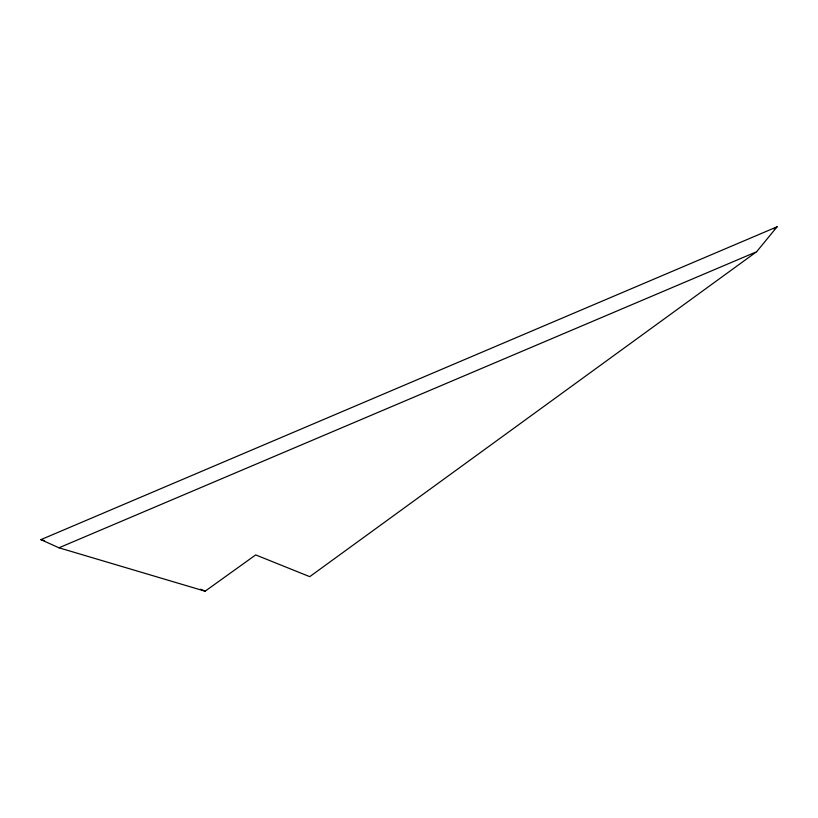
<?xml version="1.0" encoding="UTF-8"?>
<svg xmlns="http://www.w3.org/2000/svg" width="818" height="818" viewBox="0 0 818 818"><rect width="100%" height="100%" fill="white"/><g stroke="black" fill="none" stroke-linecap="round" stroke-linejoin="round"><path stroke-width="1.23" d="M756.609 251.75L777.1 226.791L40.9 539.645L58.957 547.794L205.113 591.21L255.686 554.911L309.736 576.659L756.609 251.75L58.957 547.794M774.002 229.05L777.1 226.791M40.9 539.645L44.55 540.739M200.553 589.175L205.113 591.21"/></g></svg>
